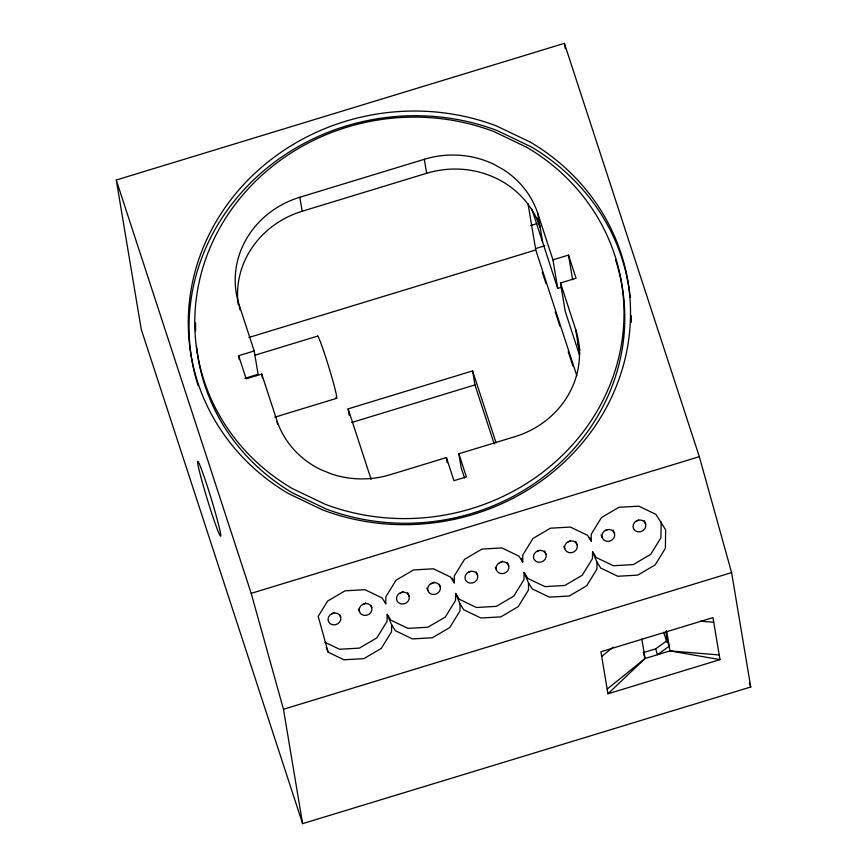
<?xml version="1.0" encoding="UTF-8"?>
<svg xmlns="http://www.w3.org/2000/svg" width="867" height="867" viewBox="0 0 867 867"><rect width="100%" height="100%" fill="white"/><g stroke="black" fill="none" stroke-linecap="round" stroke-linejoin="round"><path stroke-width="1.3" d="M387.181 614.313L391.635 624.836L391.526 631.826L381.307 648.397L363.902 658.638L343.961 659.787L328.16 652.179L318.189 616.372L327.618 601.069L345.023 590.839L364.964 589.69L382.087 597.927L385.761 603.757L385.869 596.767L396.078 580.196L413.494 569.955L433.424 568.806L450.547 577.043L454.221 582.873L454.33 575.894L464.549 559.313L481.954 549.082L501.895 547.922L519.019 556.17L522.693 562L522.801 555.01L533.01 538.44L550.415 528.198L570.356 527.049L587.479 535.286L591.153 541.116L591.261 534.137L601.481 517.556L618.886 507.325L638.816 506.165L655.94 514.413L665.661 529.835L665.379 548.302L655.17 564.883L637.754 575.114L617.824 576.273L600.701 568.037L597.027 562.206L592.573 551.672L592.464 558.651L582.256 575.233L564.84 585.463L544.909 586.623L527.786 578.387L524.112 572.556L524.004 579.535L513.784 596.117L496.379 606.347L476.438 607.496L459.315 599.26L455.641 593.429L455.533 600.419L445.324 616.99L427.919 627.231L407.978 628.38L390.854 620.143L387.181 614.313L387.072 621.292L376.852 637.874L359.447 648.104L339.517 649.264L324.919 642.241M455.641 593.429L460.095 603.963L459.987 610.942L449.767 627.524L432.362 637.754L412.432 638.914L395.309 630.667L391.635 624.836M524.112 572.556L528.556 583.079L528.447 590.069L518.238 606.64L500.833 616.881L480.892 618.03L463.769 609.794L460.095 603.963M597.027 562.206L596.919 569.186L586.699 585.756L569.294 595.997L549.353 597.146L532.23 588.91L528.556 583.079M661.174 521.945L660.925 537.778L650.716 554.349L633.311 564.59L613.37 565.739L596.247 557.503L592.573 551.672M607.951 693.784L719.989 659.624L712.956 617.607L600.918 651.767L607.951 693.784L645.081 658.497L669.974 650.9L719.209 654.953M601.709 656.438L613.283 647.085M607.171 689.113L645.081 658.497L641.797 638.881M643.184 652.656L655.636 648.863L667.308 640.453L665.791 631.349M331.573 614.085L334.478 612.373M116.265 180.011L564.395 43.35L699.322 456.681L731.596 572.61L750.735 686.989L302.605 823.65L141.267 329.406L116.265 180.011L251.192 593.353L283.466 709.271L302.605 823.65M239.953 309.822L239.108 304.729A91.219 84.988 -9.5 0 1 299.83 197.253L424.31 159.29A91.219 84.988 -9.5 0 1 493.659 164.199L503.77 169.856A91.219 84.988 -9.5 0 1 537.854 213.618L552.951 259.851L557.719 288.397L561.317 287.302M238.187 304.284A91.219 84.988 -9.5 0 1 302.171 211.255L426.651 173.292A91.219 84.988 -9.5 0 1 540.195 227.631L536.846 217.357M530.756 225.528L536.987 223.621M535.914 248.482L544.628 245.827M248.883 337.469L535.773 249.978L528.014 203.637M239.281 359.599L238.631 355.708L254.194 350.962L239.108 304.729M552.951 259.851L568.503 255.115L576.056 278.231L560.494 282.967L565.273 311.513L579.524 355.177M254.627 355.307L317.723 336.071M244.938 378.326L258.095 374.306L254.194 350.962M560.494 282.967L575.59 329.2A91.219 84.988 -9.5 0 1 514.857 436.686L458.838 453.766L466.392 476.883L453.94 480.686L446.397 457.57L390.378 474.65A91.219 84.988 -9.5 0 1 331.877 474.108L321.028 469.741A91.219 84.988 -9.5 0 1 276.833 420.311L261.736 374.078L246.185 378.825L238.631 355.708M274.741 417.211L336.548 398.354M349.184 415.239L348.111 408.877L472.591 370.913L496.076 442.831M351.742 422.489L474.943 384.915L472.591 370.913M251.192 593.353L699.322 456.681M283.466 709.271L731.596 572.61M700.428 621.173L713.736 622.268M719.989 659.624L669.974 650.9L666.593 630.667M644.17 520.536L645.655 524.047A6.513 5.852 -22.9 0 1 637.678 531.785A6.513 5.852 -22.9 0 1 634.958 521.999A6.513 5.852 -22.9 0 1 645.655 524.047M613.056 530.03L614.53 533.541A6.513 5.852 -22.9 0 1 606.564 541.279A6.513 5.852 -22.9 0 1 603.833 531.493A6.513 5.852 -22.9 0 1 614.53 533.541M601.102 534.993L602.088 537.334M589.668 537.605L591.153 541.116M575.71 541.42L577.194 544.931A6.513 5.852 -22.9 0 1 569.218 552.669A6.513 5.852 -22.9 0 1 566.487 542.883A6.513 5.852 -22.9 0 1 577.194 544.931M563.756 546.383L564.742 548.724M544.584 550.913L546.069 554.414A6.513 5.852 -22.9 0 1 538.093 562.163A6.513 5.852 -22.9 0 1 535.372 552.377A6.513 5.852 -22.9 0 1 546.069 554.414M521.208 558.489L522.693 562M507.238 562.304L508.723 565.804A6.513 5.852 -22.9 0 1 500.747 573.542A6.513 5.852 -22.9 0 1 498.026 563.756A6.513 5.852 -22.9 0 1 508.723 565.804M495.285 567.267L496.282 569.597M476.124 571.787L477.609 575.298A6.513 5.852 -22.9 0 1 469.632 583.036A6.513 5.852 -22.9 0 1 466.912 573.25A6.513 5.852 -22.9 0 1 477.609 575.298M452.249 578.191L454.221 582.873M439.276 584.347L440.263 586.688A6.513 5.852 -22.9 0 1 432.286 594.426A6.513 5.852 -22.9 0 1 429.566 584.64A6.513 5.852 -22.9 0 1 440.263 586.688M426.824 588.14L427.81 590.481M407.663 592.67L409.137 596.171A6.513 5.852 -22.9 0 1 401.172 603.92A6.513 5.852 -22.9 0 1 398.441 594.133A6.513 5.852 -22.9 0 1 409.137 596.171M384.775 601.416L385.761 603.757M370.805 605.231L371.802 607.561A6.513 5.852 -22.9 0 1 363.826 615.31A6.513 5.852 -22.9 0 1 361.095 605.524A6.513 5.852 -22.9 0 1 371.802 607.561M358.364 609.024L359.35 611.365M339.691 614.714L340.677 617.055A6.513 5.852 -22.9 0 1 332.7 624.793A6.513 5.852 -22.9 0 1 329.98 615.006A6.513 5.852 -22.9 0 1 340.677 617.055M326.176 647.508L328.16 652.179M749.467 683.12L750.735 686.989M579.611 348.35L577.931 343.213A91.219 84.988 -9.5 0 1 579.904 350.366M531.731 208.774L557.719 288.397M667.308 640.453L669.194 646.229L657.533 654.693L655.636 648.863M663.699 632.336L667.059 642.61M535.773 249.978L576.858 375.834M542.222 272.021L546.004 283.596M555.238 311.892L559.854 326.046M568.253 351.774L572.881 365.917M474.943 384.915L494.223 443.991M464.539 478.053L461.19 467.779L458.838 453.766M348.111 408.877L371.174 479.516M643.563 653.826L645.081 658.497M564.395 43.35L565.295 48.682M568.503 255.115L572.632 279.759M575.59 329.2L579.698 353.779M537.854 213.618L542.634 242.164M424.31 159.29L426.651 173.292M446.397 457.57L447.253 462.664M299.83 197.253L302.171 211.255M277.05 421.59L277.473 424.136M261.736 374.078L262.387 377.969M365.603 602.879A6.513 5.852 -22.9 0 1 362.699 604.592M402.938 591.5A6.513 5.852 -22.9 0 1 400.045 593.201M434.064 582.006A6.513 5.852 -22.9 0 1 431.159 583.708M470.553 571.32A6.513 5.852 -22.9 0 1 468.505 572.318M502.524 561.122A6.513 5.852 -22.9 0 1 499.63 562.835M539.014 550.447A6.513 5.852 -22.9 0 1 536.966 551.445M570.139 540.954A6.513 5.852 -22.9 0 1 568.091 541.951M607.474 529.564A6.513 5.852 -22.9 0 1 605.437 530.561M638.6 520.081A6.513 5.852 -22.9 0 1 636.551 521.078M630.19 297.056A221.519 206.389 -9.5 0 0 531.059 146.794L497.073 130.527A221.519 206.389 -9.5 0 0 263.145 171.265A221.519 206.389 -9.5 0 0 198.153 385.804M631.295 315.729A221.519 206.389 -9.5 0 1 631.241 322.426M615.57 259.894A215.005 200.32 -9.5 0 1 553.406 468.895A215.005 200.32 -9.5 0 1 325.84 508.886L292.851 493.095A215.005 200.32 -9.5 0 1 196.484 345.77M195.595 330.977A215.005 200.32 -9.5 0 1 195.606 322.882M317.506 336.526A32.578 1.647 73 0 1 329.189 368.302A32.578 1.647 73 0 1 335.919 397.444M530.279 142.123L496.292 125.856A221.519 206.389 -9.5 0 0 214.409 224.553A221.519 206.389 -9.5 0 0 288.516 493.605L322.502 509.861A221.519 206.389 -9.5 0 0 604.386 411.164A221.519 206.389 -9.5 0 0 530.279 142.123M526.724 147.292L493.735 131.502A215.005 200.32 -9.5 0 0 220.142 227.295A215.005 200.32 -9.5 0 0 292.071 488.435L325.06 504.215A215.005 200.32 -9.5 0 0 598.653 408.422A215.005 200.32 -9.5 0 0 526.724 147.292M200.624 476.048A39.091 1.972 73 0 0 220.164 535.773A39.091 1.972 73 0 0 206.649 484.198A39.091 1.972 73 0 0 200.624 476.048"/></g></svg>
